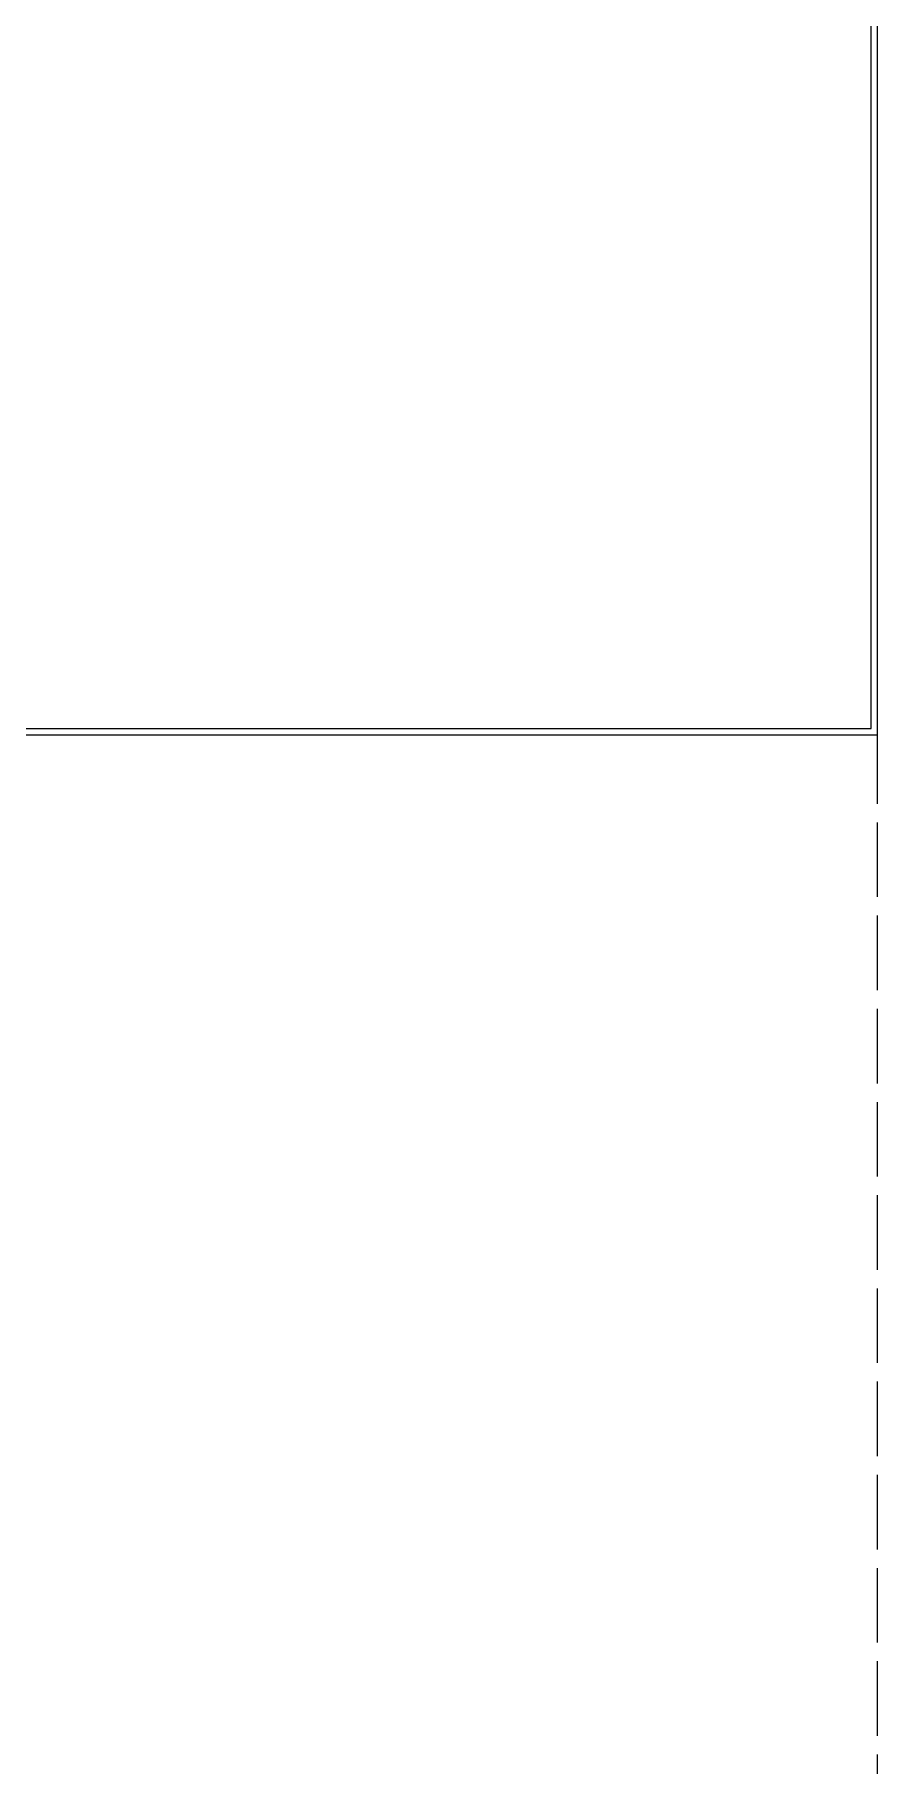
# Model space of a CAD drawing. Header units: millimetres. Extents: x 1478096 to 1808313, y 619971 to 762366.
# Drawn here: x 1641103 to 1642459, y 660070 to 662856 of the extents above; entities that cross this region are included whole.
import ezdxf

# ---------------------------------------------------------------- set-up
doc = ezdxf.new("R2010")
doc.units = ezdxf.units.MM
doc.header["$LTSCALE"] = 10
doc.linetypes.add('ACAD_ISO02W100', pattern=[15, 12, -3])
doc.layers.add('DC-ARQ-CARPINTERIAS', color=7, linetype='Continuous')
doc.layers.add('DC-ARQ-MURO SUPERBOARD', color=2, linetype='Continuous')

msp = doc.modelspace()

# ---------------------------------------------------------------- linework, layer by layer
at = {"layer": 'DC-ARQ-CARPINTERIAS', "linetype": 'ACAD_ISO02W100'}
msp.add_line((1642458.943, 652318.026), (1642458.943, 661729.187), dxfattribs=at)
at = {"layer": 'DC-ARQ-MURO SUPERBOARD'}
for p, q in [((1642448.943, 661739.187), (1642448.943, 663011.553)), ((1642458.943, 661729.187), (1642458.943, 663021.553)), ((1639208.943, 661739.187), (1642448.943, 661739.187)), ((1639208.943, 661729.187), (1642458.943, 661729.187))]:
    msp.add_line(p, q, dxfattribs=at)

doc.saveas('drawing.dxf')
